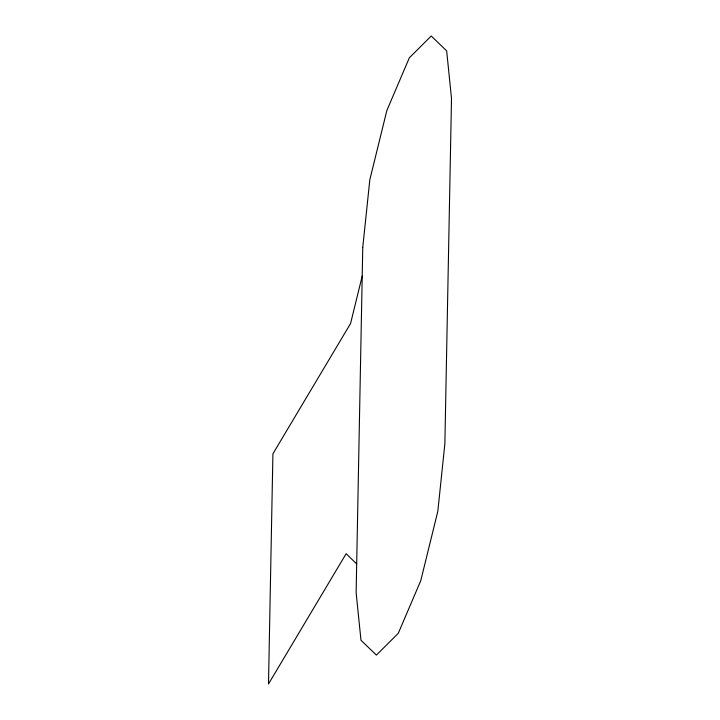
<?xml version="1.0" encoding="UTF-8"?>
<svg xmlns="http://www.w3.org/2000/svg" width="720" height="720" viewBox="0 0 720 720"><rect width="100%" height="100%" fill="white"/><g stroke="black" fill="none" stroke-linecap="round" stroke-linejoin="round"><path stroke-width="1.08" d="M362.214 276.066L350.568 323.514L272.916 453.807L268.497 684L346.149 553.707L356.688 563.931M362.763 247.356L356.13 592.65L360.972 640.224L376.407 655.101L398.295 633.294L420.777 580.644L437.823 511.272L444.87 443.745L451.503 98.451L446.661 50.877L431.235 36L409.347 57.807L386.865 110.448L369.81 179.829L362.763 247.356"/></g></svg>
